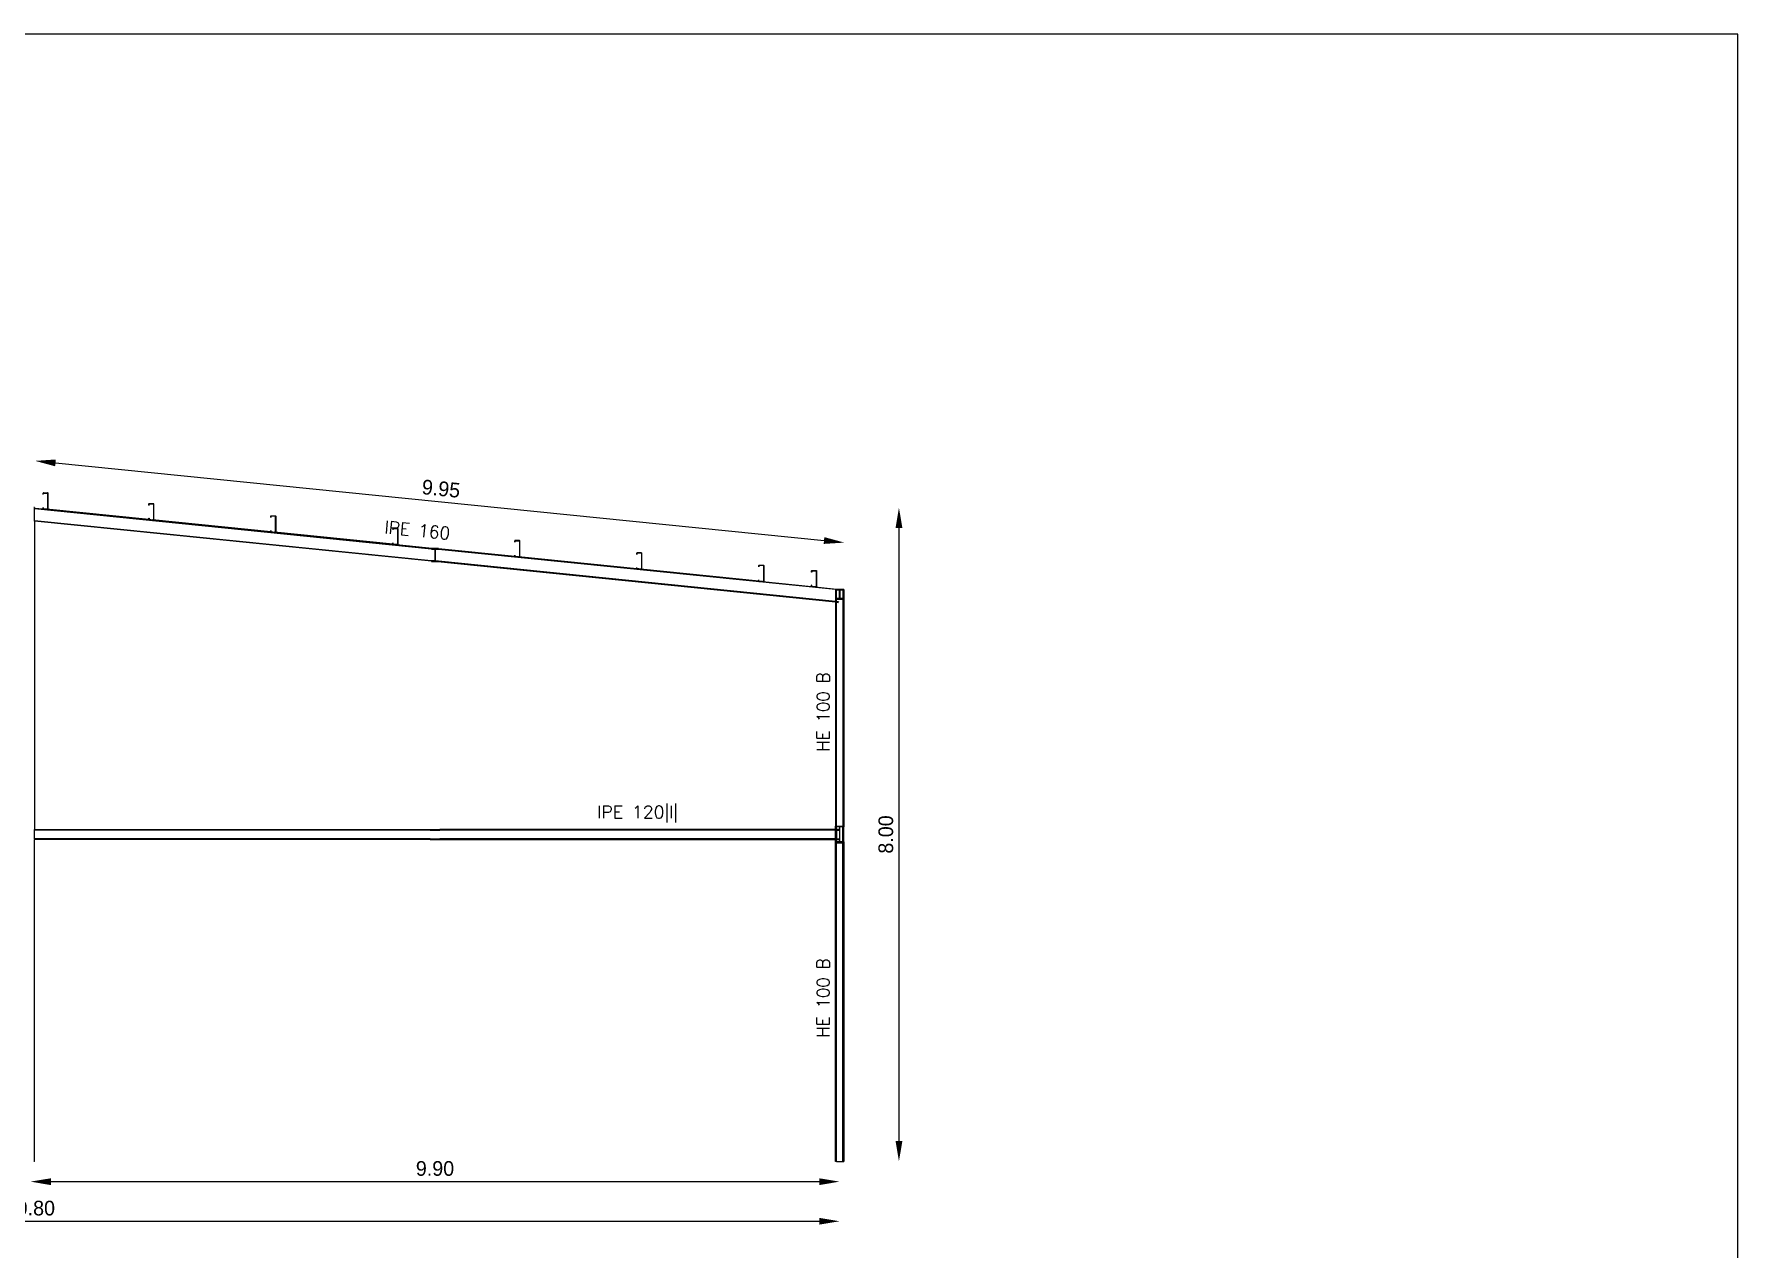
# Model space of a CAD drawing. Header units: millimetres. Extents: x 0 to 149, y -64 to 103.
# Drawn here: x 83.53 to 104.37, y 75.57 to 90.43 of the extents above; entities that cross this region are included whole.
import ezdxf
from ezdxf.enums import TextEntityAlignment as Align

# ---------------------------------------------------------------- set-up
doc = ezdxf.new("R2010")
doc.units = ezdxf.units.MM
for name, color, linetype, lineweight in [('BARRAS_DE_ACERO', 7, 'Continuous', 9), ('COTAS', 13, 'Continuous', 9), ('RECUAD_LIMITES', 2, 'Continuous', 0), ('REFERENCIA_DE_LAS_BARRAS', 2, 'Continuous', 9)]:
    doc.layers.add(name, color=color, linetype=linetype, lineweight=lineweight)
doc.styles.add('CYPETXT', font='romans__.ttf', dxfattribs={"height": 0.2})
doc.styles.add('RomanS', font='')
doc.styles.get('RomanS').set_extended_font_data('Porsche')
doc.dimstyles.new('100-color', dxfattribs={"dimtxt": 0.18, "dimasz": 0.25, "dimexe": 0, "dimexo": 0.5, "dimgap": 0.07, "dimtad": 1, "dimzin": 4, "dimdsep": 46, "dimtxsty": 'RomanS', "dimcen": 0.1, "dimse1": 1, "dimse2": 1, "dimadec": 0, "dimazin": 0, "dimtfac": 1, "dimtix": 1, "dimtmove": 2, "dimatfit": 3, "dimfxl": 1, "dimtvp": 1.058824, "dimtolj": 1, "dimtzin": 1, "dimarcsym": 0})

# ---------------------------------------------------------------- blocks, each defined once
blk = doc.blocks.new('*D132')
at = {"layer": 'COTAS', "color": 0, "lineweight": -2, "transparency": 16777216}
blk.add_line((73.83, 75.904), (93.13, 75.904), dxfattribs=at)
at = {"layer": 'COTAS', "color": 0, "transparency": 16777216}
for points in [[(73.83, 75.946), (73.83, 75.863), (73.58, 75.904)], [(93.13, 75.946), (93.13, 75.863), (93.38, 75.904)]]:
    blk.add_solid(points, dxfattribs=at)
at = {"layer": 'Defpoints', "color": 0, "transparency": 16777216}
for p in [(73.58, 76.637), (93.38, 76.637), (93.38, 75.904)]:
    blk.add_point(p, dxfattribs=at)
at = {"layer": 'COTAS', "color": 0, "transparency": 16777216, "insert": (83.48, 76.064), "char_height": 0.18, "attachment_point": 5, "style": 'RomanS'}
blk.add_mtext('\\A1;19.80', dxfattribs=at)
blk = doc.blocks.new('*D143')
at = {"layer": 'COTAS', "color": 0, "lineweight": -2, "transparency": 16777216}
blk.add_line((94.106, 84.387), (94.106, 76.887), dxfattribs=at)
at = {"layer": 'COTAS', "color": 0, "transparency": 16777216}
for points in [[(94.064, 84.387), (94.148, 84.387), (94.106, 84.637)], [(94.064, 76.887), (94.148, 76.887), (94.106, 76.637)]]:
    blk.add_solid(points, dxfattribs=at)
at = {"layer": 'Defpoints', "color": 0, "transparency": 16777216}
for p in [(83.48, 84.637), (83.48, 76.637), (94.106, 76.637)]:
    blk.add_point(p, dxfattribs=at)
at = {"layer": 'COTAS', "color": 0, "transparency": 16777216, "insert": (93.946, 80.637), "char_height": 0.18, "attachment_point": 5, "rotation": 90, "style": 'RomanS'}
blk.add_mtext('\\A1;8.00', dxfattribs=at)
blk = doc.blocks.new('*D144')
at = {"layer": 'COTAS', "color": 0, "lineweight": -2, "transparency": 16777216}
blk.add_line((83.73, 76.389), (93.13, 76.389), dxfattribs=at)
at = {"layer": 'COTAS', "color": 0, "transparency": 16777216}
for points in [[(83.73, 76.43), (83.73, 76.347), (83.48, 76.389)], [(93.13, 76.43), (93.13, 76.347), (93.38, 76.389)]]:
    blk.add_solid(points, dxfattribs=at)
at = {"layer": 'Defpoints', "color": 0, "transparency": 16777216}
for p in [(83.48, 76.637), (93.38, 76.637), (93.38, 76.389)]:
    blk.add_point(p, dxfattribs=at)
at = {"layer": 'COTAS', "color": 0, "transparency": 16777216, "insert": (88.43, 76.549), "char_height": 0.18, "attachment_point": 5, "style": 'RomanS'}
blk.add_mtext('\\A1;9.90', dxfattribs=at)
blk = doc.blocks.new('*D145')
at = {"layer": 'COTAS', "color": 0, "lineweight": -2, "transparency": 16777216}
blk.add_line((83.787, 85.184), (93.189, 84.234), dxfattribs=at)
at = {"layer": 'COTAS', "color": 0, "transparency": 16777216}
for points in [[(83.791, 85.226), (83.782, 85.143), (83.538, 85.209)], [(93.193, 84.276), (93.185, 84.193), (93.438, 84.209)]]:
    blk.add_solid(points, dxfattribs=at)
at = {"layer": 'Defpoints', "color": 0, "transparency": 16777216}
for p in [(83.48, 84.637), (93.438, 84.209), (93.38, 83.637)]:
    blk.add_point(p, dxfattribs=at)
at = {"layer": 'COTAS', "color": 0, "transparency": 16777216, "insert": (88.504, 84.868), "char_height": 0.18, "attachment_point": 5, "rotation": 354.2321, "style": 'RomanS'}
blk.add_mtext('\\A1;9.95', dxfattribs=at)

msp = doc.modelspace()

# ---------------------------------------------------------------- linework, layer by layer
at = {"layer": 'BARRAS_DE_ACERO'}
for p, q in [((83.53, 84.637), (83.52, 84.637)), ((83.53, 84.637), (83.53, 84.632)), ((83.53, 84.632), (83.636, 84.622)), ((83.637, 84.816), (83.636, 84.814)), ((83.636, 84.814), (83.636, 84.813)), ((83.636, 84.797), (83.636, 84.813)), ((83.636, 84.797), (83.638, 84.797)), ((83.636, 84.637), (83.636, 84.622)), ((83.636, 84.637), (83.638, 84.637)), ((83.638, 84.817), (83.637, 84.816)), ((83.64, 84.817), (83.638, 84.817)), ((83.638, 84.813), (83.638, 84.814)), ((83.638, 84.797), (83.638, 84.813)), ((83.638, 84.622), (83.638, 84.637)), ((83.639, 84.815), (83.64, 84.815)), ((83.64, 84.817), (83.691, 84.817)), ((83.64, 84.815), (83.691, 84.815)), ((83.693, 84.817), (83.691, 84.817)), ((83.691, 84.815), (83.692, 84.815)), ((83.693, 84.814), (83.692, 84.815)), ((83.694, 84.816), (83.693, 84.817)), ((83.693, 84.814), (83.694, 84.813)), ((83.693, 84.814), (83.693, 84.814)), ((83.694, 84.816), (83.695, 84.814)), ((83.694, 84.622), (83.694, 84.813)), ((83.696, 84.813), (83.695, 84.814)), ((83.696, 84.622), (83.696, 84.813)), ((84.929, 84.684), (84.93, 84.685)), ((84.929, 84.682), (84.929, 84.684)), ((84.929, 84.667), (84.929, 84.682)), ((84.93, 84.685), (84.932, 84.686)), ((84.931, 84.683), (84.932, 84.684)), ((84.931, 84.683), (84.931, 84.682)), ((84.932, 84.686), (84.933, 84.687)), ((84.932, 84.684), (84.933, 84.684)), ((84.933, 84.687), (84.984, 84.687)), ((84.933, 84.685), (84.933, 84.684)), ((84.933, 84.685), (84.984, 84.685)), ((84.986, 84.686), (84.984, 84.687)), ((84.984, 84.685), (84.985, 84.684)), ((84.986, 84.684), (84.985, 84.684)), ((84.988, 84.685), (84.986, 84.686)), ((84.986, 84.684), (84.987, 84.683)), ((84.987, 84.683), (84.987, 84.682)), ((84.987, 84.682), (84.987, 84.491)), ((84.989, 84.684), (84.988, 84.685)), ((84.989, 84.684), (84.989, 84.682)), ((83.53, 84.471), (83.53, 84.479)), ((88.389, 83.981), (83.53, 84.471)), ((83.53, 84.471), (83.53, 80.697)), ((83.636, 84.622), (83.636, 84.622)), ((83.638, 84.618), (83.637, 84.619)), ((83.638, 84.621), (83.638, 84.622)), ((83.659, 84.619), (83.638, 84.621)), ((83.638, 84.621), (83.638, 84.62)), ((83.638, 84.621), (83.638, 84.621)), ((83.639, 84.619), (83.638, 84.62)), ((83.639, 84.619), (83.64, 84.619)), ((83.64, 84.619), (83.659, 84.619)), ((83.691, 84.619), (83.659, 84.619)), ((83.679, 84.617), (83.691, 84.617)), ((84.929, 84.491), (83.679, 84.617)), ((83.691, 84.617), (83.693, 84.618)), ((83.694, 84.622), (83.693, 84.621)), ((83.693, 84.621), (83.693, 84.62)), ((83.693, 84.618), (83.694, 84.619)), ((83.694, 84.619), (83.695, 84.62)), ((83.696, 84.622), (83.695, 84.62)), ((84.929, 84.491), (84.929, 84.507)), ((84.929, 84.507), (84.931, 84.507)), ((84.93, 84.488), (84.929, 84.489)), ((84.93, 84.488), (84.932, 84.487)), ((84.931, 84.507), (84.931, 84.491)), ((84.953, 84.489), (84.931, 84.491)), ((84.931, 84.491), (84.931, 84.491)), ((84.931, 84.49), (84.931, 84.491)), ((84.932, 84.489), (84.931, 84.49)), ((84.932, 84.489), (84.933, 84.489)), ((84.933, 84.487), (84.932, 84.487)), ((84.933, 84.489), (84.933, 84.489)), ((84.933, 84.489), (84.953, 84.489)), ((84.933, 84.487), (84.973, 84.487)), ((84.953, 84.489), (84.984, 84.489)), ((84.973, 84.487), (84.984, 84.487)), ((84.985, 84.489), (84.984, 84.489)), ((84.986, 84.487), (84.984, 84.487)), ((84.986, 84.489), (84.985, 84.489)), ((84.987, 84.49), (84.986, 84.489)), ((84.986, 84.487), (84.988, 84.488)), ((84.987, 84.49), (84.987, 84.491)), ((86.421, 84.531), (86.421, 84.516)), ((86.423, 84.516), (86.421, 84.516)), ((86.423, 84.516), (86.423, 84.531)), ((86.426, 84.536), (86.477, 84.536)), ((86.479, 84.535), (86.477, 84.536)), ((86.478, 84.534), (86.479, 84.533)), ((86.48, 84.535), (86.479, 84.535)), ((86.479, 84.533), (86.479, 84.532)), ((86.479, 84.531), (86.479, 84.532)), ((86.479, 84.34), (86.479, 84.531)), ((86.481, 84.533), (86.48, 84.535)), ((86.481, 84.533), (86.481, 84.531)), ((86.481, 84.531), (86.481, 84.34)), ((86.421, 84.356), (86.423, 84.356)), ((86.422, 84.339), (86.423, 84.337)), ((86.423, 84.356), (86.423, 84.34)), ((86.445, 84.338), (86.423, 84.34)), ((86.423, 84.34), (86.423, 84.34)), ((86.423, 84.34), (86.424, 84.339)), ((86.424, 84.336), (86.423, 84.337)), ((86.424, 84.339), (86.424, 84.339)), ((86.424, 84.339), (86.425, 84.338)), ((86.425, 84.338), (86.426, 84.338)), ((86.426, 84.338), (86.445, 84.338)), ((86.465, 84.336), (86.477, 84.336)), ((87.914, 84.189), (86.465, 84.336)), ((86.479, 84.336), (86.477, 84.336)), ((86.479, 84.339), (86.478, 84.338)), ((86.479, 84.339), (86.479, 84.34)), ((86.479, 84.339), (86.479, 84.339)), ((86.479, 84.336), (86.48, 84.337)), ((86.48, 84.337), (86.481, 84.339)), ((86.481, 84.34), (86.481, 84.339)), ((87.914, 84.382), (87.915, 84.384)), ((87.914, 84.381), (87.914, 84.382)), ((87.917, 84.385), (87.915, 84.384)), ((87.916, 84.381), (87.916, 84.365)), ((87.918, 84.385), (87.917, 84.385)), ((87.918, 84.383), (87.917, 84.383)), ((87.969, 84.385), (87.918, 84.385)), ((87.918, 84.383), (87.969, 84.383)), ((87.971, 84.385), (87.969, 84.385)), ((87.969, 84.383), (87.97, 84.383)), ((87.97, 84.383), (87.971, 84.382)), ((87.972, 84.382), (87.971, 84.382)), ((87.972, 84.382), (87.972, 84.381)), ((87.972, 84.381), (87.972, 84.19)), ((87.973, 84.382), (87.974, 84.381)), ((87.974, 84.381), (87.974, 84.19)), ((89.407, 84.232), (89.406, 84.23)), ((89.406, 84.214), (89.406, 84.23)), ((89.406, 84.214), (89.408, 84.214)), ((89.408, 84.233), (89.407, 84.232)), ((89.409, 84.234), (89.408, 84.233)), ((89.409, 84.232), (89.408, 84.231)), ((89.408, 84.231), (89.408, 84.23)), ((89.408, 84.23), (89.408, 84.214)), ((89.411, 84.234), (89.409, 84.234)), ((89.409, 84.232), (89.41, 84.232)), ((89.411, 84.232), (89.41, 84.232)), ((89.462, 84.234), (89.411, 84.234)), ((89.411, 84.232), (89.462, 84.232)), ((89.463, 84.234), (89.462, 84.234)), ((89.462, 84.232), (89.463, 84.232)), ((89.465, 84.233), (89.463, 84.234)), ((89.463, 84.232), (89.463, 84.232)), ((89.464, 84.231), (89.463, 84.232)), ((89.464, 84.231), (89.464, 84.23)), ((89.464, 84.23), (89.464, 84.039)), ((89.465, 84.233), (89.466, 84.232)), ((89.466, 84.232), (89.466, 84.23)), ((89.466, 84.039), (89.466, 84.23)), ((87.914, 84.19), (87.914, 84.205)), ((87.914, 84.205), (87.916, 84.205)), ((87.914, 84.19), (87.914, 84.189)), ((87.915, 84.186), (87.917, 84.185)), ((87.916, 84.189), (87.916, 84.189)), ((87.917, 84.188), (87.916, 84.189)), ((87.917, 84.188), (87.917, 84.187)), ((87.917, 84.187), (87.918, 84.187)), ((87.918, 84.185), (87.917, 84.185)), ((87.938, 84.187), (87.918, 84.187)), ((87.957, 84.185), (87.918, 84.185)), ((87.938, 84.187), (87.969, 84.187)), ((87.957, 84.185), (88.43, 84.137)), ((87.969, 84.185), (87.957, 84.185)), ((87.972, 84.189), (87.971, 84.188)), ((87.972, 84.19), (87.972, 84.189)), ((87.974, 84.19), (87.973, 84.188)), ((88.389, 84.134), (88.389, 84.13)), ((88.389, 84.13), (88.427, 84.13)), ((88.427, 84.13), (88.427, 83.985)), ((88.471, 84.137), (88.43, 84.137)), ((88.432, 84.13), (88.432, 84.13)), ((88.432, 84.13), (88.432, 83.985)), ((93.33, 83.635), (88.432, 84.13)), ((93.33, 83.635), (88.432, 84.13)), ((88.432, 84.13), (88.432, 84.13)), ((88.471, 84.133), (88.471, 84.137)), ((89.406, 84.039), (88.471, 84.133)), ((89.406, 84.054), (89.408, 84.054)), ((89.406, 84.039), (89.406, 84.054)), ((89.407, 84.037), (89.406, 84.039)), ((89.406, 84.039), (89.406, 84.039)), ((89.407, 84.037), (89.408, 84.036)), ((89.408, 84.054), (89.408, 84.039)), ((89.408, 84.039), (89.408, 84.039)), ((89.408, 84.038), (89.409, 84.037)), ((89.409, 84.037), (89.41, 84.037)), ((89.41, 84.037), (89.411, 84.036)), ((89.43, 84.036), (89.411, 84.036)), ((89.45, 84.034), (89.411, 84.034)), ((89.43, 84.036), (89.462, 84.036)), ((89.45, 84.034), (89.462, 84.034)), ((90.899, 83.888), (89.45, 84.034)), ((89.462, 84.036), (89.463, 84.037)), ((89.463, 84.035), (89.462, 84.034)), ((89.464, 84.038), (89.463, 84.037)), ((89.463, 84.037), (89.463, 84.037)), ((89.463, 84.035), (89.465, 84.036)), ((89.464, 84.038), (89.464, 84.039)), ((89.465, 84.036), (89.466, 84.037)), ((89.466, 84.037), (89.466, 84.039)), ((90.899, 84.081), (90.9, 84.082)), ((90.899, 84.079), (90.899, 84.081)), ((90.899, 84.079), (90.899, 84.064)), ((90.901, 84.064), (90.899, 84.064)), ((90.9, 84.082), (90.901, 84.083)), ((90.901, 84.083), (90.903, 84.084)), ((90.901, 84.064), (90.901, 84.079)), ((90.902, 84.081), (90.903, 84.082)), ((90.954, 84.084), (90.903, 84.084)), ((90.903, 84.082), (90.954, 84.082)), ((90.956, 84.083), (90.954, 84.084)), ((90.955, 84.081), (90.954, 84.082)), ((90.955, 84.081), (90.956, 84.081)), ((90.957, 84.082), (90.956, 84.083)), ((90.956, 84.08), (90.956, 84.081)), ((90.957, 84.079), (90.956, 84.08)), ((90.957, 84.082), (90.958, 84.081)), ((90.957, 84.079), (90.957, 83.888)), ((90.958, 84.081), (90.959, 84.079)), ((90.959, 83.888), (90.959, 84.079)), ((88.389, 83.981), (88.389, 83.985)), ((88.389, 83.981), (88.389, 83.977)), ((88.389, 83.977), (88.422, 83.977)), ((88.427, 83.985), (88.422, 83.985)), ((93.33, 83.482), (88.422, 83.977)), ((88.422, 83.977), (88.471, 83.977)), ((88.432, 83.985), (88.471, 83.985)), ((88.471, 83.98), (88.471, 83.985)), ((88.471, 83.977), (88.471, 83.98)), ((90.899, 83.888), (90.899, 83.904)), ((90.901, 83.904), (90.899, 83.904)), ((90.899, 83.888), (90.899, 83.888)), ((90.899, 83.886), (90.899, 83.888)), ((90.899, 83.886), (90.9, 83.885)), ((90.901, 83.884), (90.9, 83.885)), ((90.901, 83.888), (90.901, 83.904)), ((90.901, 83.888), (90.922, 83.886)), ((90.901, 83.888), (90.901, 83.888)), ((90.901, 83.888), (90.901, 83.887)), ((90.901, 83.887), (90.901, 83.886)), ((90.901, 83.886), (90.902, 83.886)), ((90.903, 83.884), (90.901, 83.884)), ((90.902, 83.886), (90.903, 83.886)), ((90.922, 83.886), (90.903, 83.886)), ((90.942, 83.884), (90.903, 83.884)), ((90.922, 83.886), (90.954, 83.886)), ((90.942, 83.884), (90.954, 83.884)), ((90.954, 83.886), (90.955, 83.886)), ((90.954, 83.884), (90.956, 83.884)), ((90.955, 83.886), (90.956, 83.886)), ((90.957, 83.888), (90.956, 83.887)), ((90.956, 83.887), (90.956, 83.886)), ((90.956, 83.884), (90.957, 83.885)), ((90.957, 83.885), (90.958, 83.886)), ((90.958, 83.886), (90.959, 83.888)), ((92.392, 83.932), (92.391, 83.93)), ((92.391, 83.93), (92.391, 83.928)), ((92.391, 83.928), (92.391, 83.913)), ((92.393, 83.913), (92.391, 83.913)), ((92.392, 83.932), (92.394, 83.932)), ((92.393, 83.929), (92.393, 83.928)), ((92.393, 83.913), (92.393, 83.928)), ((92.394, 83.932), (92.396, 83.933)), ((92.396, 83.931), (92.395, 83.931)), ((92.396, 83.933), (92.447, 83.933)), ((92.447, 83.933), (92.448, 83.932)), ((92.448, 83.932), (92.45, 83.932)), ((92.449, 83.928), (92.449, 83.737)), ((93.038, 83.865), (93.039, 83.866)), ((93.038, 83.863), (93.038, 83.865)), ((93.038, 83.847), (93.038, 83.863)), ((93.04, 83.847), (93.038, 83.847)), ((93.041, 83.867), (93.039, 83.866)), ((93.04, 83.864), (93.041, 83.865)), ((93.04, 83.864), (93.04, 83.863)), ((93.04, 83.863), (93.04, 83.847)), ((93.041, 83.867), (93.043, 83.867)), ((93.042, 83.865), (93.041, 83.865)), ((93.043, 83.865), (93.042, 83.865)), ((93.043, 83.867), (93.094, 83.867)), ((93.043, 83.865), (93.094, 83.865)), ((93.095, 83.867), (93.094, 83.867)), ((93.095, 83.865), (93.094, 83.865)), ((93.095, 83.867), (93.097, 83.866)), ((93.095, 83.865), (93.095, 83.865)), ((93.097, 83.866), (93.098, 83.865)), ((93.098, 83.863), (93.098, 83.865)), ((93.098, 83.672), (93.098, 83.863)), ((92.393, 83.753), (92.391, 83.753)), ((92.391, 83.737), (92.391, 83.753)), ((92.391, 83.737), (92.391, 83.737)), ((92.392, 83.734), (92.391, 83.736)), ((92.393, 83.737), (92.393, 83.753)), ((92.415, 83.735), (92.393, 83.737)), ((92.393, 83.737), (92.393, 83.737)), ((92.393, 83.737), (92.393, 83.736)), ((92.393, 83.736), (92.394, 83.736)), ((92.395, 83.735), (92.394, 83.736)), ((92.395, 83.735), (92.396, 83.735)), ((92.396, 83.735), (92.415, 83.735)), ((92.435, 83.733), (92.396, 83.733)), ((92.435, 83.733), (93.038, 83.672)), ((92.435, 83.733), (92.447, 83.733)), ((92.448, 83.736), (92.447, 83.735)), ((92.448, 83.733), (92.447, 83.733)), ((92.448, 83.736), (92.449, 83.736)), ((92.45, 83.734), (92.448, 83.733)), ((92.449, 83.736), (92.449, 83.737)), ((92.451, 83.736), (92.45, 83.734)), ((92.451, 83.737), (92.451, 83.736)), ((93.038, 83.672), (93.038, 83.687)), ((93.04, 83.687), (93.038, 83.687)), ((93.038, 83.672), (93.038, 83.672)), ((93.038, 83.672), (93.038, 83.67)), ((93.038, 83.67), (93.039, 83.669)), ((93.039, 83.669), (93.041, 83.668)), ((93.04, 83.672), (93.04, 83.687)), ((93.04, 83.672), (93.04, 83.672)), ((93.062, 83.669), (93.04, 83.672)), ((93.04, 83.672), (93.04, 83.671)), ((93.04, 83.671), (93.041, 83.67)), ((93.042, 83.67), (93.041, 83.67)), ((93.042, 83.67), (93.043, 83.669)), ((93.062, 83.669), (93.043, 83.669)), ((93.094, 83.669), (93.062, 83.669)), ((93.082, 83.667), (93.38, 83.637)), ((93.094, 83.667), (93.082, 83.667)), ((93.094, 83.669), (93.095, 83.67)), ((93.094, 83.667), (93.095, 83.668)), ((93.095, 83.67), (93.096, 83.671)), ((93.095, 83.67), (93.095, 83.67)), ((93.097, 83.669), (93.095, 83.668)), ((93.096, 83.671), (93.096, 83.672)), ((93.097, 83.669), (93.098, 83.67)), ((93.098, 83.67), (93.098, 83.672)), ((93.33, 83.637), (93.34, 83.637)), ((93.33, 83.635), (93.33, 83.637)), ((93.34, 83.637), (93.34, 83.634)), ((93.34, 83.634), (93.348, 83.633)), ((93.34, 83.488), (93.34, 83.634)), ((93.348, 83.637), (93.348, 83.633)), ((93.38, 83.637), (93.348, 83.637)), ((93.348, 83.633), (93.348, 83.631)), ((93.348, 83.631), (93.369, 83.631)), ((93.412, 83.637), (93.38, 83.637)), ((93.382, 83.631), (93.382, 83.524)), ((93.42, 83.637), (93.412, 83.637)), ((93.43, 83.637), (93.42, 83.637)), ((93.42, 83.637), (93.42, 80.737)), ((93.43, 83.637), (93.43, 80.737)), ((93.33, 83.489), (93.33, 83.482)), ((93.33, 83.482), (93.33, 80.737)), ((93.365, 83.485), (93.34, 83.488)), ((93.34, 83.481), (93.34, 83.488)), ((93.34, 83.481), (93.364, 83.478)), ((93.34, 80.737), (93.34, 83.481)), ((93.348, 83.517), (93.412, 83.517)), ((93.365, 83.485), (93.364, 83.478)), ((93.412, 83.524), (93.382, 83.524)), ((93.412, 83.517), (93.412, 83.524)), ((83.53, 80.697), (88.37, 80.697)), ((83.53, 80.691), (83.53, 80.697)), ((83.53, 80.584), (83.53, 80.691)), ((88.37, 80.691), (83.53, 80.691)), ((88.37, 80.697), (88.49, 80.697)), ((88.37, 80.691), (88.49, 80.691)), ((93.34, 80.737), (93.33, 80.737)), ((93.33, 80.697), (93.33, 80.691)), ((93.33, 80.584), (93.33, 80.691)), ((93.34, 80.737), (93.42, 80.737)), ((93.377, 80.729), (93.34, 80.729)), ((93.34, 80.691), (93.34, 80.697)), ((93.34, 80.691), (93.34, 80.584)), ((93.377, 80.729), (93.377, 80.697)), ((93.377, 80.691), (93.377, 80.584)), ((93.42, 80.737), (93.43, 80.737)), ((93.43, 80.737), (93.43, 80.729)), ((83.53, 76.637), (83.53, 80.577)), ((88.37, 80.584), (88.49, 80.584)), ((88.37, 80.577), (88.49, 80.577)), ((93.33, 80.584), (88.49, 80.584)), ((93.33, 80.546), (93.33, 80.577)), ((93.33, 80.537), (93.34, 80.537)), ((93.34, 80.577), (93.34, 80.584)), ((93.34, 80.584), (93.377, 80.584)), ((93.34, 80.577), (93.377, 80.577)), ((93.377, 80.546), (93.34, 80.546)), ((93.34, 76.637), (93.34, 80.537)), ((93.34, 80.537), (93.42, 80.537)), ((93.377, 80.584), (93.377, 80.577)), ((93.377, 80.577), (93.377, 80.546)), ((93.42, 80.546), (93.383, 80.546)), ((93.43, 80.546), (93.42, 80.546)), ((93.42, 76.637), (93.42, 80.537)), ((93.42, 80.537), (93.43, 80.537)), ((93.43, 80.546), (93.43, 80.537)), ((93.43, 80.537), (93.43, 76.637)), ((83.53, 76.637), (83.52, 76.637)), ((93.34, 76.637), (93.33, 76.637)), ((93.34, 76.637), (93.42, 76.637)), ((93.42, 76.637), (93.43, 76.637))]:
    msp.add_line(p, q, dxfattribs=at)
for points in [[(83.53, 84.479), (83.53, 84.625), (83.53, 84.632)], [(83.639, 84.815), (83.638, 84.814), (83.638, 84.814)], [(84.929, 84.667), (84.931, 84.667), (84.931, 84.682)], [(84.988, 84.488), (84.989, 84.489), (84.989, 84.491), (84.989, 84.682)], [(83.53, 84.479), (88.422, 83.985), (88.389, 83.985)], [(83.636, 84.622), (83.636, 84.62), (83.637, 84.619)], [(83.638, 84.618), (83.64, 84.617), (83.679, 84.617)], [(83.693, 84.62), (83.692, 84.619), (83.691, 84.619)], [(84.929, 84.491), (84.929, 84.491), (84.929, 84.489)], [(86.422, 84.339), (86.421, 84.34), (84.973, 84.487)], [(86.421, 84.531), (86.422, 84.533), (86.423, 84.535), (86.424, 84.535), (86.426, 84.536)], [(86.424, 84.533), (86.424, 84.532), (86.423, 84.531)], [(86.424, 84.533), (86.425, 84.534), (86.426, 84.534)], [(86.478, 84.534), (86.477, 84.534), (86.426, 84.534)], [(86.421, 84.34), (86.421, 84.34), (86.421, 84.356)], [(86.424, 84.336), (86.426, 84.336), (86.465, 84.336)], [(86.445, 84.338), (86.477, 84.338), (86.478, 84.338)], [(87.914, 84.381), (87.914, 84.365), (87.916, 84.365)], [(87.916, 84.381), (87.916, 84.382), (87.917, 84.382), (87.917, 84.383)], [(87.973, 84.382), (87.972, 84.384), (87.971, 84.385)], [(87.914, 84.189), (87.914, 84.188), (87.915, 84.186)], [(87.916, 84.205), (87.916, 84.19), (87.916, 84.189), (87.938, 84.187)], [(87.973, 84.188), (87.972, 84.186), (87.971, 84.185), (87.969, 84.185)], [(87.971, 84.188), (87.97, 84.187), (87.969, 84.187)], [(88.43, 84.137), (88.389, 84.137), (88.389, 84.134)], [(88.432, 84.13), (88.471, 84.13), (88.471, 84.133)], [(89.43, 84.036), (89.408, 84.039), (89.408, 84.038)], [(89.411, 84.034), (89.409, 84.035), (89.408, 84.036)], [(90.902, 84.081), (90.901, 84.081), (90.901, 84.08), (90.901, 84.079)], [(93.33, 83.635), (93.33, 83.489), (88.471, 83.98)], [(92.391, 83.736), (92.391, 83.737), (90.942, 83.884)], [(92.393, 83.929), (92.394, 83.93), (92.395, 83.931)], [(92.396, 83.931), (92.447, 83.931), (92.447, 83.931), (92.448, 83.93), (92.449, 83.929), (92.449, 83.928)], [(92.45, 83.932), (92.451, 83.93), (92.451, 83.928), (92.451, 83.737)], [(93.095, 83.865), (93.096, 83.864), (93.096, 83.863), (93.096, 83.672)], [(92.392, 83.734), (92.394, 83.733), (92.396, 83.733)], [(92.415, 83.735), (92.447, 83.735), (92.447, 83.735)], [(93.082, 83.667), (93.043, 83.667), (93.041, 83.668)], [(93.378, 83.524), (93.378, 83.63), (93.369, 83.631)], [(93.378, 83.63), (93.378, 83.631), (93.369, 83.631)], [(93.382, 83.631), (93.412, 83.631), (93.412, 83.637)], [(93.378, 83.524), (93.348, 83.524), (93.348, 83.517)], [(93.33, 80.697), (88.49, 80.697)], [(93.33, 80.691), (88.49, 80.691)], [(93.33, 80.697), (93.33, 80.729), (93.33, 80.737)], [(93.34, 80.697), (93.34, 80.729), (93.33, 80.729)], [(93.34, 80.691), (93.377, 80.691), (93.377, 80.697), (93.34, 80.697)], [(93.42, 80.546), (93.42, 80.729), (93.383, 80.729)], [(93.383, 80.546), (93.383, 80.637), (93.383, 80.729)], [(93.43, 80.546), (93.43, 80.729), (93.42, 80.729)], [(88.37, 80.584), (83.53, 80.584), (83.53, 80.577)], [(88.37, 80.577), (83.53, 80.577)], [(88.49, 80.577), (93.33, 80.577), (93.33, 80.584)], [(93.33, 80.546), (93.34, 80.546), (93.34, 80.577)], [(93.33, 76.637), (93.33, 80.537), (93.33, 80.546)]]:
    msp.add_lwpolyline(points, dxfattribs=at)
msp.add_lwpolyline([(88.389, 84.134), (83.53, 84.625), (88.389, 84.134), (88.389, 84.134)], close=True, dxfattribs=at)
at = {"layer": 'RECUAD_LIMITES'}
msp.add_lwpolyline([(62.37, 60.732), (104.37, 60.732), (104.37, 90.432), (62.37, 90.432), (62.37, 60.732)], close=True, dxfattribs=at)

# ---------------------------------------------------------------- texts
at = {"layer": 'REFERENCIA_DE_LAS_BARRAS', "style": 'CYPETXT'}
for s, rotation, width, p, p2 in [('IPE 160', 354.2005, 0.844169, (87.805, 84.325), (88.607, 84.244)), ('HE 100 B', 90, 0.776302, (93.256, 81.654), (93.256, 82.621)), ('HE 100 B', 90, 0.776302, (93.256, 78.154), (93.256, 79.121))]:
    msp.add_text(s, height=0.1533, rotation=rotation, dxfattribs=dict(at, width=width)).set_placement(p, p2, align=Align.FIT)
at = {"layer": 'REFERENCIA_DE_LAS_BARRAS', "style": 'CYPETXT', "width": 0.866546}
msp.add_text('IPE 120|I|', height=0.1533, dxfattribs=at).set_placement((90.412, 80.835), (91.398, 80.835), align=Align.FIT)

# ---------------------------------------------------------------- dimensions: what is measured, and where the dimension line sits
at = {"layer": 'COTAS'}
dim = msp.add_aligned_dim(p1=(83.48, 84.637), p2=(93.38, 83.637), distance=0.575, dimstyle='100-color', dxfattribs=at)
dim.commit()
dim.dimension.update_dxf_attribs({"geometry": '*D145', "text_midpoint": (88.504, 84.868)})
dim = msp.add_linear_dim(base=(94.106, 76.637), p1=(83.48, 84.637), p2=(83.48, 76.637), angle=90, dimstyle='100-color', dxfattribs=at)
dim.commit()
dim.dimension.update_dxf_attribs({"geometry": '*D143', "text_midpoint": (93.946, 80.637)})
for base, p1, picture, middle in [((93.38, 75.904), (73.58, 76.637), '*D132', (83.48, 76.064)), ((93.38, 76.389), (83.48, 76.637), '*D144', (88.43, 76.549))]:
    dim = msp.add_linear_dim(base=base, p1=p1, p2=(93.38, 76.637), dimstyle='100-color', dxfattribs=at)
    dim.commit()
    dim.dimension.update_dxf_attribs({"geometry": picture, "text_midpoint": middle})

doc.saveas('drawing.dxf')
